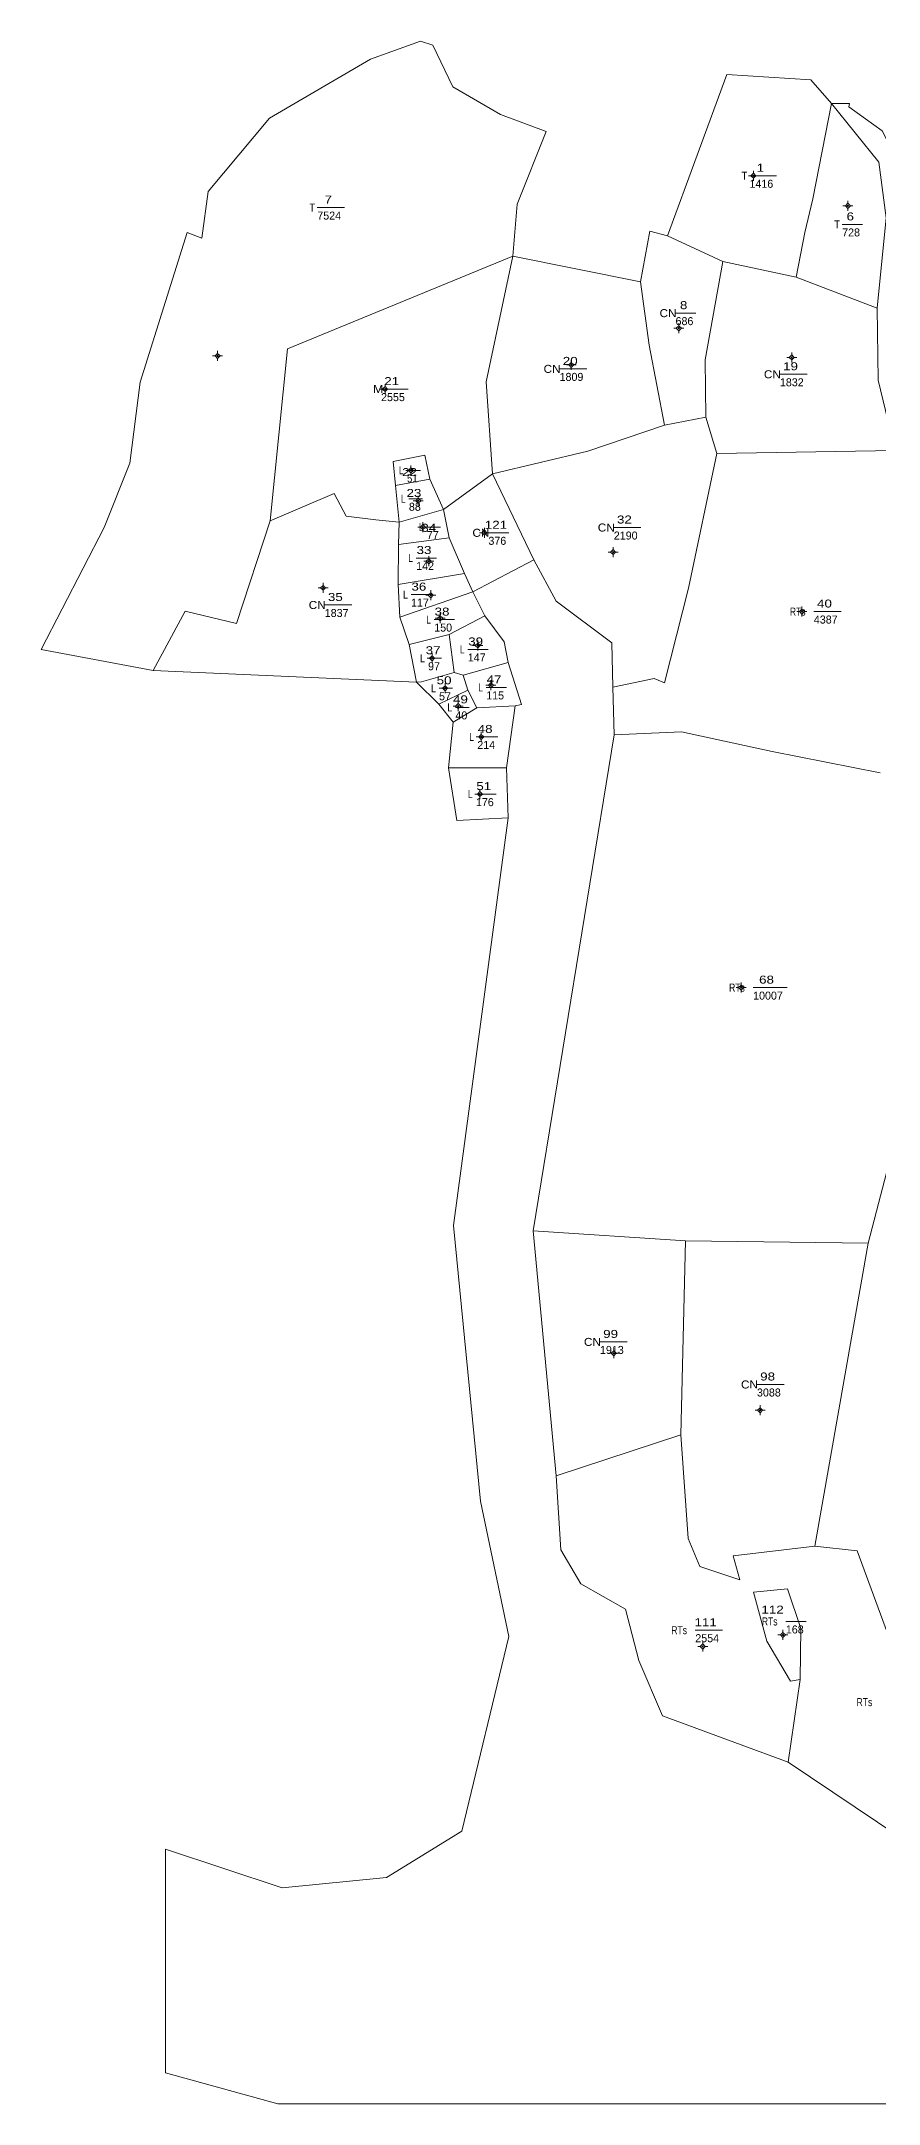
# Model space of a CAD drawing. Header units: metres. Extents: x 363969 to 364527, y 1839000 to 1839516.
# Drawn here: x 363969 to 364178, y 1839000 to 1839516 of the extents above; entities that cross this region are included whole.
import ezdxf

# ---------------------------------------------------------------- set-up
doc = ezdxf.new("R2010")
doc.units = ezdxf.units.M
doc.header["$LTSCALE"] = 0.8
for name, color, linetype, lineweight in [('10', 7, 'Continuous', 13), ('11', 7, 'Continuous', 13), ('13', 7, 'Continuous', 13)]:
    doc.layers.add(name, color=color, linetype=linetype, lineweight=lineweight)
doc.layers.add('15', color=7, linetype='Continuous')

msp = doc.modelspace()

# ---------------------------------------------------------------- hatches: boundary and pattern name
at = {"layer": '11'}
for points in [[(364147.1598, 1839481.96, 1), (364146.8598, 1839481.96, 1)], [(364170.7798, 1839474.44, 1), (364170.4797, 1839474.44, 1)], [(364128.4898, 1839443.85, 1), (364128.1898, 1839443.85, 1)], [(364013.1498, 1839436.92, 1), (364012.8497, 1839436.92, 1)], [(364101.6098, 1839434.67, 1), (364101.3098, 1839434.67, 1)], [(364156.7198, 1839436.53, 1), (364156.4198, 1839436.53, 1)], [(364055.0298, 1839428.62, 1), (364054.7297, 1839428.62, 1)], [(364061.5098, 1839408.31, 1), (364061.2097, 1839408.31, 1)], [(364063.3198, 1839400.73, 1), (364063.0197, 1839400.73, 1)], [(364064.4998, 1839394.12, 1), (364064.1997, 1839394.12, 1)], [(364079.8698, 1839392.7, 1), (364079.5698, 1839392.7, 1)], [(364065.9498, 1839385.58, 1), (364065.6497, 1839385.58, 1)], [(364112.0598, 1839387.88, 1), (364111.7598, 1839387.88, 1)], [(364039.5398, 1839378.95, 1), (364039.2398, 1839378.95, 1)], [(364066.4598, 1839377.08, 1), (364066.1597, 1839377.08, 1)], [(364159.2698, 1839373.02, 1), (364158.9697, 1839373.02, 1)], [(364068.8098, 1839371.34, 1), (364068.5098, 1839371.34, 1)], [(364078.2098, 1839364.53, 1), (364077.9097, 1839364.53, 1)], [(364066.7898, 1839361.34, 1), (364066.4898, 1839361.34, 1)], [(364070.0198, 1839353.84, 1), (364069.7197, 1839353.84, 1)], [(364081.4898, 1839354.59, 1), (364081.1898, 1839354.59, 1)], [(364073.3098, 1839349.39, 1), (364073.0098, 1839349.39, 1)], [(364079.0998, 1839341.67, 1), (364078.7998, 1839341.67, 1)], [(364078.7498, 1839327.38, 1), (364078.4497, 1839327.38, 1)], [(364144.0698, 1839279.02, 1), (364143.7697, 1839279.02, 1)], [(364112.2098, 1839187.59, 1), (364111.9097, 1839187.59, 1)], [(364148.8098, 1839173.36, 1), (364148.5098, 1839173.36, 1)], [(364154.5298, 1839117.19, 1), (364154.2297, 1839117.19, 1)], [(364134.4598, 1839114.3, 1), (364134.1597, 1839114.3, 1)]]:
    msp.add_hatch(color=256, dxfattribs=at).paths.add_polyline_path(points)

# ---------------------------------------------------------------- linework, layer by layer
at = {"layer": '10'}
for p, q in [((364125.52, 1839466.94), (364139.31, 1839460.56)), ((364118.77, 1839455.45), (364086.84, 1839461.88)), ((364157.65, 1839456.64), (364139.31, 1839460.56)), ((364177.97, 1839448.88), (364157.65, 1839456.64)), ((364135.13, 1839421.64), (364124.76, 1839419.6)), ((364137.88, 1839412.5), (364135.13, 1839421.64)), ((364137.88, 1839412.5), (364182.45, 1839413.31)), ((364066.09, 1839406.09), (364057.47, 1839404.55)), ((364069.47, 1839398.49), (364081.74, 1839407.46)), ((364058.2, 1839389.76), (364058.4, 1839395.37)), ((364058.4, 1839395.37), (364069.47, 1839398.49)), ((364069.47, 1839398.49), (364070.89, 1839391.41)), ((364058.2, 1839389.76), (364058.13, 1839379.76)), ((364070.89, 1839391.41), (364058.2, 1839389.76)), ((364070.89, 1839391.41), (364074.74, 1839382.56)), ((364058.13, 1839379.76), (364074.74, 1839382.56)), ((364058.55, 1839371.61), (364058.13, 1839379.76)), ((364074.74, 1839382.56), (364076.85, 1839377.95)), ((364076.85, 1839377.95), (364079.79, 1839371.92)), ((364060.88, 1839364.74), (364062.76, 1839355.37)), ((364072.17, 1839357.82), (364070.93, 1839367.31)), ((363996.88, 1839358.27), (364062.76, 1839355.37)), ((364072.17, 1839357.82), (364074.41, 1839357.14)), ((364074.41, 1839357.14), (364085.64, 1839360.27)), ((364077.86, 1839348.91), (364075.58, 1839353.38)), ((364068.32, 1839349.86), (364071.95, 1839345.4)), ((364077.86, 1839348.91), (364087.45, 1839349.41)), ((364087.45, 1839349.41), (364085.23, 1839333.95)), ((364091.92, 1839218.25), (364112.14, 1839342.16)), ((364085.23, 1839333.95), (364070.73, 1839333.93)), ((364183.33, 1839244.54), (364175.67, 1839215.1)), ((364130.04, 1839215.75), (364091.92, 1839218.25)), ((364128.85, 1839167.2), (364130.04, 1839215.75)), ((364175.67, 1839215.1), (364130.04, 1839215.75)), ((364175.67, 1839215.1), (364162.35, 1839139.42)), ((364097.64, 1839156.93), (364128.85, 1839167.2)), ((364158.69, 1839106.05), (364155.66, 1839085.43)), ((364155.66, 1839085.43), (364191.45, 1839061.39)), ((364028.03, 1839000), (364369.37, 1839000))]:
    msp.add_line(p, q, dxfattribs=at)
for points in [[(363996.88, 1839358.27), (363968.89, 1839363.53), (363984.61, 1839394.05), (363991.04, 1839410.14), (363993.62, 1839430.38), (364005.35, 1839467.81), (364009.06, 1839466.35), (364010.65, 1839478.05), (364025.96, 1839496.36), (364051.22, 1839511.08), (364063.7, 1839515.58), (364066.86, 1839514.56), (364071.86, 1839504.22), (364083.71, 1839497.28), (364095.18, 1839493.05), (364087.92, 1839474.86), (364086.84, 1839461.88)], [(364125.52, 1839466.94), (364140.38, 1839507.27), (364161.38, 1839505.92), (364166.52, 1839500), (364170.99, 1839500), (364170.9, 1839499.21), (364179.18, 1839493.18), (364183.06, 1839485.81)], [(364157.65, 1839456.64), (364159.86, 1839467.8), (364161.83, 1839476.15), (364166.52, 1839500)], [(364166.52, 1839500), (364178.35, 1839485.36), (364180.23, 1839471.47), (364177.97, 1839448.88)], [(364124.76, 1839419.6), (364120.91, 1839439.61), (364118.77, 1839455.45), (364121.09, 1839468.09), (364125.52, 1839466.94)], [(364058.4, 1839395.37), (364052.6, 1839395.91), (364045.13, 1839396.84), (364042.13, 1839402.53), (364026.11, 1839395.69), (364030.51, 1839438.66), (364086.84, 1839461.88)], [(364086.84, 1839461.88), (364080.16, 1839430.46), (364081.74, 1839407.46), (364092.06, 1839385.93), (364076.85, 1839377.95)], [(364139.31, 1839460.56), (364134.93, 1839435.91), (364135.13, 1839421.64)], [(364182.45, 1839413.31), (364178.16, 1839430.83), (364177.97, 1839448.88)], [(364124.76, 1839419.6), (364105.57, 1839413.1), (364081.74, 1839407.46)], [(364069.47, 1839398.49), (364066.09, 1839406.09), (364064.82, 1839412.07), (364056.87, 1839410.51)], [(364056.87, 1839410.51), (364057.47, 1839404.55), (364058.4, 1839395.37)], [(364111.85, 1839354.13), (364122.2, 1839356.31), (364124.77, 1839355.21), (364130.8, 1839378.9), (364137.88, 1839412.5)], [(364026.11, 1839395.69), (364017.69, 1839370.06), (364004.88, 1839373.1), (363996.88, 1839358.27)], [(364092.06, 1839385.93), (364097.67, 1839375.62), (364111.58, 1839365.18)], [(364070.93, 1839367.31), (364060.88, 1839364.74), (364058.55, 1839371.61), (364076.85, 1839377.95)], [(364070.93, 1839367.31), (364079.79, 1839371.92), (364084.65, 1839365.41), (364085.64, 1839360.27)], [(364111.58, 1839365.18), (364111.85, 1839354.13), (364112.14, 1839342.16)], [(364074.41, 1839357.14), (364075.58, 1839353.38), (364068.32, 1839349.86), (364062.76, 1839355.37), (364064, 1839355.44), (364072.17, 1839357.82)], [(364085.64, 1839360.27), (364089.02, 1839349.81), (364087.45, 1839349.41)], [(364070.73, 1839333.93), (364071.95, 1839345.4), (364077.86, 1839348.91)], [(364178.72, 1839332.74), (364151.67, 1839338.07), (364129, 1839342.93), (364112.14, 1839342.16)], [(364085.23, 1839333.95), (364085.64, 1839321.44), (364072.8, 1839320.8), (364070.73, 1839333.93)], [(364085.64, 1839321.44), (364071.97, 1839219.55), (364078.76, 1839150.66), (364085.81, 1839116.77), (364074.08, 1839068.17), (364055.21, 1839056.56), (364029.15, 1839053.96), (364000, 1839063.66), (364000, 1839007.73), (364028.03, 1839000)], [(364091.92, 1839218.25), (364097.64, 1839156.93), (364098.83, 1839138.43), (364103.8, 1839129.98), (364115.02, 1839123.61), (364118.36, 1839110.77), (364124.24, 1839096.99), (364155.66, 1839085.43)], [(364162.35, 1839139.42), (364141.94, 1839137), (364143.61, 1839130.98), (364133.58, 1839134.28), (364130.67, 1839141.26), (364128.85, 1839167.2)], [(364162.35, 1839139.42), (364172.98, 1839138.2), (364181.67, 1839114.46)]]:
    msp.add_lwpolyline(points, dxfattribs=at)
msp.add_lwpolyline([(364158.69, 1839106.05), (364156.3, 1839105.64), (364150.39, 1839115.61), (364146.98, 1839127.86), (364155.48, 1839128.75), (364158.83, 1839118.82)], close=True, dxfattribs=at)
at = {"layer": '11'}
for p, q in [((364146.39, 1839481.96), (364145.76, 1839481.96)), ((364147.01, 1839483.21), (364147.01, 1839482.59)), ((364147.01, 1839481.33), (364147.01, 1839480.71)), ((364148.26, 1839481.96), (364147.63, 1839481.96)), ((364170.01, 1839474.44), (364169.38, 1839474.44)), ((364170.63, 1839475.69), (364170.63, 1839475.07)), ((364170.63, 1839473.81), (364170.63, 1839473.19)), ((364171.88, 1839474.44), (364171.25, 1839474.44)), ((364128.34, 1839445.1), (364128.34, 1839444.47)), ((364127.71, 1839443.85), (364127.09, 1839443.85)), ((364128.34, 1839443.23), (364128.34, 1839442.6)), ((364129.59, 1839443.85), (364128.97, 1839443.85)), ((364012.37, 1839436.92), (364011.75, 1839436.92)), ((364013, 1839438.17), (364013, 1839437.55)), ((364013, 1839436.29), (364013, 1839435.67)), ((364014.25, 1839436.92), (364013.63, 1839436.92)), ((364101.46, 1839435.92), (364101.46, 1839435.29)), ((364155.95, 1839436.53), (364155.32, 1839436.53)), ((364156.57, 1839437.78), (364156.57, 1839437.15)), ((364156.57, 1839435.91), (364156.57, 1839435.28)), ((364157.82, 1839436.53), (364157.19, 1839436.53)), ((364054.88, 1839429.87), (364054.88, 1839429.25)), ((364100.83, 1839434.67), (364100.21, 1839434.67)), ((364101.46, 1839434.05), (364101.46, 1839433.42)), ((364102.71, 1839434.67), (364102.09, 1839434.67)), ((364054.25, 1839428.62), (364053.63, 1839428.62)), ((364054.88, 1839427.99), (364054.88, 1839427.37)), ((364056.13, 1839428.62), (364055.51, 1839428.62)), ((364061.36, 1839409.56), (364061.36, 1839408.93)), ((364060.73, 1839408.31), (364060.11, 1839408.31)), ((364061.36, 1839407.69), (364061.36, 1839407.06)), ((364062.61, 1839408.31), (364061.99, 1839408.31)), ((364062.55, 1839400.73), (364061.92, 1839400.73)), ((364063.17, 1839401.98), (364063.17, 1839401.35)), ((364063.17, 1839400.11), (364063.17, 1839399.48)), ((364064.42, 1839400.73), (364063.79, 1839400.73)), ((364063.73, 1839394.12), (364063.1, 1839394.12)), ((364064.35, 1839395.37), (364064.35, 1839394.75)), ((364065.6, 1839394.12), (364064.97, 1839394.12)), ((364079.72, 1839393.95), (364079.72, 1839393.33)), ((364064.35, 1839393.49), (364064.35, 1839392.87)), ((364079.09, 1839392.7), (364078.47, 1839392.7)), ((364079.72, 1839392.07), (364079.72, 1839391.45)), ((364080.97, 1839392.7), (364080.35, 1839392.7)), ((364111.91, 1839389.13), (364111.91, 1839388.51)), ((364065.17, 1839385.58), (364064.55, 1839385.58)), ((364065.8, 1839386.83), (364065.8, 1839386.21)), ((364065.8, 1839384.95), (364065.8, 1839384.33)), ((364067.05, 1839385.58), (364066.43, 1839385.58)), ((364111.29, 1839387.88), (364110.66, 1839387.88)), ((364111.91, 1839387.25), (364111.91, 1839386.63)), ((364113.16, 1839387.88), (364112.53, 1839387.88)), ((364038.77, 1839378.95), (364038.14, 1839378.95)), ((364039.39, 1839380.2), (364039.39, 1839379.57)), ((364039.39, 1839378.33), (364039.39, 1839377.7)), ((364040.64, 1839378.95), (364040.01, 1839378.95)), ((364066.31, 1839378.33), (364066.31, 1839377.71)), ((364065.69, 1839377.08), (364065.06, 1839377.08)), ((364066.31, 1839376.45), (364066.31, 1839375.83)), ((364067.56, 1839377.08), (364066.93, 1839377.08)), ((364158.49, 1839373.02), (364157.87, 1839373.02)), ((364159.12, 1839374.27), (364159.12, 1839373.65)), ((364160.37, 1839373.02), (364159.75, 1839373.02)), ((364068.03, 1839371.34), (364067.41, 1839371.34)), ((364068.66, 1839372.59), (364068.66, 1839371.97)), ((364068.66, 1839370.71), (364068.66, 1839370.09)), ((364069.91, 1839371.34), (364069.29, 1839371.34)), ((364159.12, 1839372.39), (364159.12, 1839371.77)), ((364066.64, 1839362.59), (364066.64, 1839361.97)), ((364077.43, 1839364.53), (364076.81, 1839364.53)), ((364078.06, 1839365.78), (364078.06, 1839365.15)), ((364078.06, 1839363.91), (364078.06, 1839363.28)), ((364079.31, 1839364.53), (364078.69, 1839364.53)), ((364066.01, 1839361.34), (364065.39, 1839361.34)), ((364066.64, 1839360.71), (364066.64, 1839360.09)), ((364067.89, 1839361.34), (364067.27, 1839361.34)), ((364069.25, 1839353.84), (364068.62, 1839353.84)), ((364069.87, 1839355.09), (364069.87, 1839354.47)), ((364069.87, 1839353.21), (364069.87, 1839352.59)), ((364071.12, 1839353.84), (364070.49, 1839353.84)), ((364080.71, 1839354.59), (364080.09, 1839354.59)), ((364081.34, 1839355.84), (364081.34, 1839355.21)), ((364081.34, 1839353.97), (364081.34, 1839353.34)), ((364082.59, 1839354.59), (364081.97, 1839354.59)), ((364072.53, 1839349.39), (364071.91, 1839349.39)), ((364073.16, 1839350.64), (364073.16, 1839350.01)), ((364073.16, 1839348.77), (364073.16, 1839348.14)), ((364074.41, 1839349.39), (364073.79, 1839349.39)), ((364078.95, 1839342.92), (364078.95, 1839342.29)), ((364078.33, 1839341.67), (364077.7, 1839341.67)), ((364078.95, 1839341.05), (364078.95, 1839340.42)), ((364080.2, 1839341.67), (364079.57, 1839341.67)), ((364077.97, 1839327.38), (364077.35, 1839327.38)), ((364078.6, 1839328.63), (364078.6, 1839328.01)), ((364078.6, 1839326.75), (364078.6, 1839326.13)), ((364079.85, 1839327.38), (364079.23, 1839327.38)), ((364143.92, 1839280.27), (364143.92, 1839279.65)), ((364143.29, 1839279.02), (364142.67, 1839279.02)), ((364143.92, 1839278.39), (364143.92, 1839277.77)), ((364145.17, 1839279.02), (364144.55, 1839279.02)), ((364111.43, 1839187.59), (364110.81, 1839187.59)), ((364112.06, 1839188.84), (364112.06, 1839188.21)), ((364113.31, 1839187.59), (364112.69, 1839187.59)), ((364112.06, 1839186.97), (364112.06, 1839186.34)), ((364148.03, 1839173.36), (364147.41, 1839173.36)), ((364148.66, 1839174.61), (364148.66, 1839173.99)), ((364148.66, 1839172.73), (364148.66, 1839172.11)), ((364149.91, 1839173.36), (364149.29, 1839173.36)), ((364134.31, 1839115.55), (364134.31, 1839114.93)), ((364153.75, 1839117.19), (364153.13, 1839117.19)), ((364154.38, 1839118.44), (364154.38, 1839117.81)), ((364154.38, 1839116.57), (364154.38, 1839115.94)), ((364155.63, 1839117.19), (364155.01, 1839117.19)), ((364133.69, 1839114.3), (364133.06, 1839114.3)), ((364134.31, 1839113.67), (364134.31, 1839113.05)), ((364135.56, 1839114.3), (364134.93, 1839114.3))]:
    msp.add_line(p, q, dxfattribs=at)
for points in [[(364147.01, 1839482.59), (364146.39, 1839481.96), (364147.01, 1839481.33), (364147.63, 1839481.96)], [(364170.63, 1839475.07), (364170.01, 1839474.44), (364170.63, 1839473.81), (364171.25, 1839474.44)], [(364128.34, 1839444.47), (364127.71, 1839443.85), (364128.34, 1839443.23), (364128.97, 1839443.85)], [(364013, 1839437.55), (364012.37, 1839436.92), (364013, 1839436.29), (364013.63, 1839436.92)], [(364101.46, 1839435.29), (364100.83, 1839434.67), (364101.46, 1839434.05), (364102.09, 1839434.67)], [(364156.57, 1839437.15), (364155.95, 1839436.53), (364156.57, 1839435.91), (364157.19, 1839436.53)], [(364054.88, 1839429.25), (364054.25, 1839428.62), (364054.88, 1839427.99), (364055.51, 1839428.62)], [(364061.36, 1839408.93), (364060.73, 1839408.31), (364061.36, 1839407.69), (364061.99, 1839408.31)], [(364063.17, 1839401.35), (364062.55, 1839400.73), (364063.17, 1839400.11), (364063.79, 1839400.73)], [(364064.35, 1839394.75), (364063.73, 1839394.12), (364064.35, 1839393.49), (364064.97, 1839394.12)], [(364079.72, 1839393.33), (364079.09, 1839392.7), (364079.72, 1839392.07), (364080.35, 1839392.7)], [(364111.91, 1839388.51), (364111.29, 1839387.88), (364111.91, 1839387.25), (364112.53, 1839387.88)], [(364065.8, 1839386.21), (364065.17, 1839385.58), (364065.8, 1839384.95), (364066.43, 1839385.58)], [(364039.39, 1839379.57), (364038.77, 1839378.95), (364039.39, 1839378.33), (364040.01, 1839378.95)], [(364066.31, 1839377.71), (364065.69, 1839377.08), (364066.31, 1839376.45), (364066.93, 1839377.08)], [(364159.12, 1839373.65), (364158.49, 1839373.02), (364159.12, 1839372.39), (364159.75, 1839373.02)], [(364068.66, 1839371.97), (364068.03, 1839371.34), (364068.66, 1839370.71), (364069.29, 1839371.34)], [(364078.06, 1839365.15), (364077.43, 1839364.53), (364078.06, 1839363.91), (364078.69, 1839364.53)], [(364066.64, 1839361.97), (364066.01, 1839361.34), (364066.64, 1839360.71), (364067.27, 1839361.34)], [(364069.87, 1839354.47), (364069.25, 1839353.84), (364069.87, 1839353.21), (364070.49, 1839353.84)], [(364081.34, 1839355.21), (364080.71, 1839354.59), (364081.34, 1839353.97), (364081.97, 1839354.59)], [(364073.16, 1839350.01), (364072.53, 1839349.39), (364073.16, 1839348.77), (364073.79, 1839349.39)], [(364078.95, 1839342.29), (364078.33, 1839341.67), (364078.95, 1839341.05), (364079.57, 1839341.67)], [(364078.6, 1839328.01), (364077.97, 1839327.38), (364078.6, 1839326.75), (364079.23, 1839327.38)], [(364143.92, 1839279.65), (364143.29, 1839279.02), (364143.92, 1839278.39), (364144.55, 1839279.02)], [(364112.06, 1839188.21), (364111.43, 1839187.59), (364112.06, 1839186.97), (364112.69, 1839187.59)], [(364148.66, 1839173.99), (364148.03, 1839173.36), (364148.66, 1839172.73), (364149.29, 1839173.36)], [(364154.38, 1839117.81), (364153.75, 1839117.19), (364154.38, 1839116.57), (364155.01, 1839117.19)], [(364134.31, 1839114.93), (364133.69, 1839114.3), (364134.31, 1839113.67), (364134.93, 1839114.3)]]:
    msp.add_lwpolyline(points, close=True, dxfattribs=at)
for centre in [(364147.0098, 1839481.96), (364170.6298, 1839474.44), (364128.3398, 1839443.85), (364012.9998, 1839436.92), (364101.4598, 1839434.67), (364156.5698, 1839436.53), (364054.8798, 1839428.62), (364061.3598, 1839408.31), (364063.1698, 1839400.73), (364064.3497, 1839394.12), (364079.7198, 1839392.7), (364065.7998, 1839385.58), (364111.9098, 1839387.88), (364039.3898, 1839378.95), (364066.3098, 1839377.08), (364159.1198, 1839373.02), (364068.6598, 1839371.34), (364078.0598, 1839364.53), (364066.6398, 1839361.34), (364069.8698, 1839353.84), (364081.3398, 1839354.59), (364073.1598, 1839349.39), (364078.9498, 1839341.67), (364078.5997, 1839327.38), (364143.9198, 1839279.02), (364112.0598, 1839187.59), (364148.6598, 1839173.36), (364154.3798, 1839117.19), (364134.3098, 1839114.3)]:
    msp.add_circle(centre, 0.15, dxfattribs=at)
at = {"layer": '13'}
for p, q in [((364146.01, 1839481.95), (364152.81, 1839481.95)), ((364037.93, 1839474), (364044.73, 1839474)), ((364169.19, 1839469.79), (364174.29, 1839469.79)), ((364127.52, 1839447.61), (364132.62, 1839447.61)), ((364098.52, 1839433.68), (364105.32, 1839433.68)), ((364153.62, 1839432.33), (364160.42, 1839432.33)), ((364053.88, 1839428.62), (364060.68, 1839428.62)), ((364060.35, 1839408.31), (364063.75, 1839408.31)), ((364060.84, 1839401.21), (364064.24, 1839401.21)), ((364065.32, 1839394.12), (364068.72, 1839394.12)), ((364112.08, 1839394.02), (364118.88, 1839394.02)), ((364080.72, 1839392.7), (364085.82, 1839392.7)), ((364062.66, 1839386.4), (364067.76, 1839386.4)), ((364039.79, 1839374.66), (364046.59, 1839374.66)), ((364061.37, 1839377.25), (364066.47, 1839377.25)), ((364162.11, 1839373.02), (364168.91, 1839373.02)), ((364067.17, 1839371.01), (364072.27, 1839371.01)), ((364075.57, 1839363.54), (364080.67, 1839363.54)), ((364065.63, 1839361.34), (364069.03, 1839361.34)), ((364068.38, 1839353.84), (364071.78, 1839353.84)), ((364080.17, 1839354.05), (364085.27, 1839354.05)), ((364072.47, 1839349.06), (364075.87, 1839349.06)), ((364077.94, 1839341.67), (364083.04, 1839341.67)), ((364077.6, 1839327.37), (364082.7, 1839327.37)), ((364146.92, 1839279.01), (364155.42, 1839279.01)), ((364108.62, 1839190.44), (364115.42, 1839190.44)), ((364147.89, 1839179.8), (364154.69, 1839179.8)), ((364155.11, 1839120.56), (364160.21, 1839120.56)), ((364132.46, 1839118.38), (364139.26, 1839118.38))]:
    msp.add_line(p, q, dxfattribs=at)

# ---------------------------------------------------------------- texts
for s, width, p in [('T', 0.9, (364144.01, 1839480.95)), ('T', 0.9, (364035.93, 1839473)), ('T', 0.9, (364167.19, 1839468.79)), ('CN', 1.1, (364123.52, 1839446.61)), ('M', 1.15, (364051.88, 1839427.62)), ('CN', 1.1, (364094.52, 1839432.68)), ('CN', 1.1, (364149.62, 1839431.33)), ('L', 0.8, (364058.35, 1839407.31)), ('51', 0.9, (364060.35, 1839405.31)), ('L', 0.8, (364058.84, 1839400.21)), ('L', 0.8, (364063.32, 1839393.12)), ('CN', 1.1, (364076.72, 1839391.7)), ('CN', 1.1, (364108.08, 1839393.02)), ('L', 0.8, (364060.66, 1839385.4)), ('L', 0.8, (364059.37, 1839376.25)), ('CN', 1.1, (364035.79, 1839373.66)), ('RTs', 0.8, (364156.11, 1839372.02)), ('L', 0.8, (364065.17, 1839370.01)), ('L', 0.8, (364073.57, 1839362.54)), ('L', 0.8, (364063.63, 1839360.34)), ('L', 0.8, (364066.38, 1839352.84)), ('L', 0.8, (364078.17, 1839353.05)), ('L', 0.8, (364070.47, 1839348.06)), ('L', 0.8, (364075.94, 1839340.67)), ('L', 0.8, (364075.6, 1839326.37)), ('RTs', 0.8, (364140.92, 1839278.01)), ('CN', 1.1, (364104.62, 1839189.44)), ('CN', 1.1, (364143.89, 1839178.8)), ('RTs', 0.8, (364149.11, 1839119.56)), ('RTs', 0.8, (364126.46, 1839117.38)), ('RTs', 0.8, (364172.8, 1839099.4))]:
    msp.add_text(s, height=2, dxfattribs=dict(at, width=width)).set_placement(p)
for s, p in [('1416', (364146.01, 1839478.95)), ('7524', (364037.93, 1839471)), ('728', (364169.19, 1839466.79)), ('686', (364127.52, 1839444.61)), ('1809', (364098.52, 1839430.68)), ('1832', (364153.62, 1839429.33)), ('2555', (364053.88, 1839425.62)), ('88', (364060.84, 1839398.21)), ('77', (364065.32, 1839391.12)), ('376', (364080.72, 1839389.7)), ('2190', (364112.08, 1839391.02)), ('142', (364062.66, 1839383.4)), ('1837', (364039.79, 1839371.66)), ('117', (364061.37, 1839374.25)), ('150', (364067.17, 1839368.01)), ('4387', (364162.11, 1839370.02)), ('97', (364065.63, 1839358.34)), ('147', (364075.57, 1839360.54)), ('57', (364068.38, 1839350.84)), ('115', (364080.17, 1839351.05)), ('40', (364072.47, 1839346.06)), ('214', (364077.94, 1839338.67)), ('176', (364077.6, 1839324.37)), ('10007', (364146.92, 1839276.01)), ('1913', (364108.62, 1839187.44)), ('3088', (364147.89, 1839176.8)), ('2554', (364132.46, 1839115.38)), ('168', (364155.11, 1839117.56))]:
    msp.add_text(s, height=2, dxfattribs=at).set_placement(p)
at = {"layer": '15', "width": 1.25}
for s, p in [('1', (364147.81, 1839482.95)), ('7', (364039.73, 1839475)), ('6', (364170.29, 1839470.79)), ('8', (364128.62, 1839448.61)), ('20', (364099.32, 1839434.68)), ('19', (364154.42, 1839433.33)), ('21', (364054.68, 1839429.62)), ('22', (364059.14, 1839406.87)), ('23', (364060.24, 1839401.66)), ('34', (364063.95, 1839392.96)), ('121', (364079.82, 1839393.7)), ('32', (364112.88, 1839395.02)), ('33', (364062.76, 1839387.4)), ('36', (364061.47, 1839378.25)), ('35', (364040.59, 1839375.66)), ('38', (364067.27, 1839372.01)), ('40', (364162.91, 1839374.02)), ('37', (364065.03, 1839362.34)), ('39', (364075.67, 1839364.54)), ('50', (364067.78, 1839354.84)), ('47', (364080.27, 1839355.05)), ('49', (364071.87, 1839350.06)), ('48', (364078.04, 1839342.67)), ('51', (364077.7, 1839328.37)), ('68', (364148.42, 1839280.01)), ('99', (364109.42, 1839191.44)), ('98', (364148.69, 1839180.8)), ('111', (364132.26, 1839119.38)), ('112', (364149, 1839122.51))]:
    msp.add_text(s, height=2, dxfattribs=at).set_placement(p)

doc.saveas('drawing.dxf')
